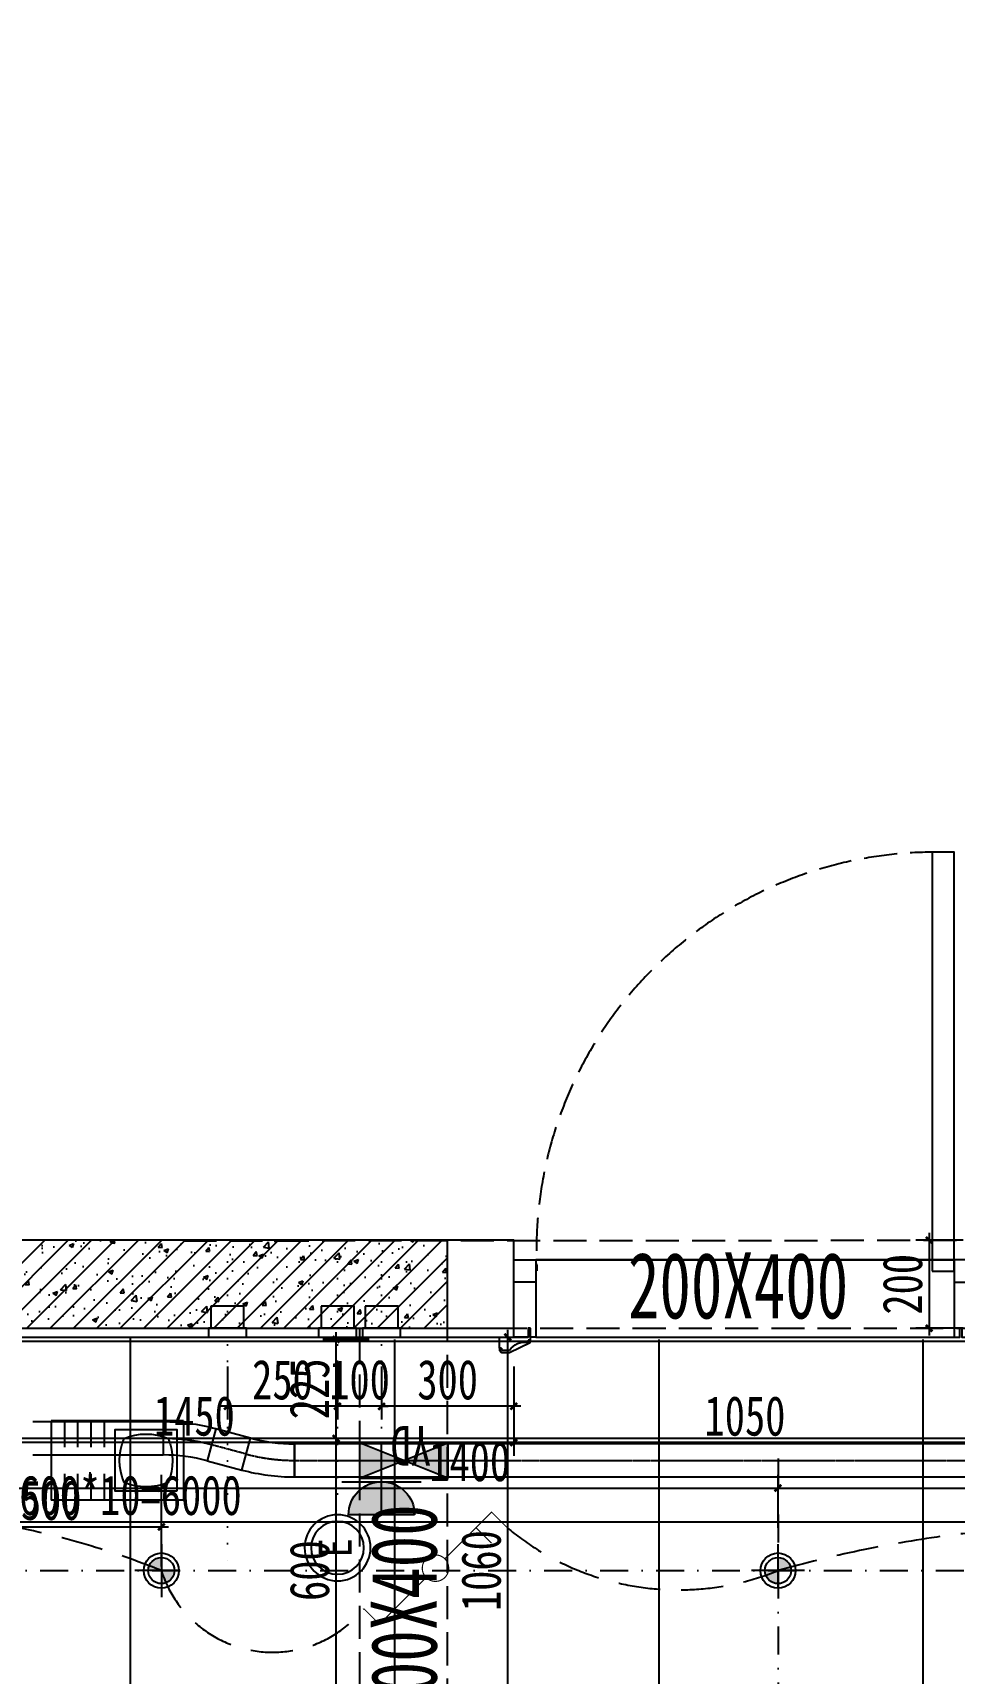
# Model space of a CAD drawing. Header units: millimetres. Extents: x -297 to 39764, y -29258 to 20315.
# Drawn here: x 13736 to 15828, y 8330 to 12053 of the extents above; entities that cross this region are included whole.
import ezdxf
from ezdxf.enums import TextEntityAlignment as Align

# ---------------------------------------------------------------- set-up
doc = ezdxf.new("R2010")
doc.units = ezdxf.units.MM
for name, pattern in [('__DASH', [0.35, 0.25, -0.1]), ('DASH', [0.35, 0.25, -0.1]), ('DASHDOT2', [12.7, 6.35, -3.175, 0, -3.175]), ('DOT2', [0.125, 0, -0.125]), ('HIDDEN', [9.525, 6.35, -3.175]), ('T2-F-XF(Z)$0$CENTER2', [1.125, 0.75, -0.125, 0.125, -0.125])]:
    doc.linetypes.add(name, pattern=pattern)
doc.layers.get('Defpoints').update_dxf_attribs({"color": 250})
for name, color, linetype in [('.-P平面尺寸', 30, 'DASH'), ('.-P建筑梁位', 4, 'Continuous'), ('.P-墙体尺寸标注', 252, 'Continuous'), ('.p-灯具连线', 6, 'Continuous'), ('.P-装饰轮廓', 180, 'Continuous'), ('.P-门', 4, 'Continuous'), ('.P-门套', 141, 'Continuous'), ('.PC-天花灯具', 203, 'Continuous'), ('.PC-天花造型', 163, 'Continuous'), ('.PC-灯具尺寸标注', 252, 'Continuous'), ('.PC-综合天花虚线层', 14, 'DASHDOT2'), ('.PF-地面轮廓细线', 75, 'Continuous'), ('.P完成面尺寸', 180, 'Continuous'), ('.ZD-开关', 43, 'Continuous'), ('.ZD-弱电插座', 122, 'Continuous'), ('.ZD-强电开关', 183, 'Continuous'), ('.ZD-强电插座', 43, 'Continuous'), ('.ZD-插座标注', 252, 'Continuous'), ('.ZD-插座虚线层', 214, 'DASH'), ('.ZT-空调.检修口', 52, 'Continuous'), ('A-Wall', 2, 'Continuous'), ('A-索引', 57, 'Continuous'), ('T2-F-XF(Z)$0$M-VT-DUCT-CNTR', 252, 'T2-F-XF(Z)$0$CENTER2'), ('T2-F-XF(Z)$0$M-VT-DUCT-FLG', 40, 'Continuous'), ('T2-F-XF(Z)$0$M-VT-DUCT-SAD', 90, 'Continuous'), ('T2-F-XF(Z)$0$M-VT-TG-ARCH', 140, 'Continuous'), ('T2-F-XF(Z)$0$M-VT-TG-STRUC', 140, 'Continuous')]:
    doc.layers.add(name, color=color, linetype=linetype)
doc.styles.add('宋体', font='', dxfattribs={"width": 0.7, "height": 5})
doc.styles.add('文字样式', font='', dxfattribs={"width": 0.75})
doc.styles.get('宋体').set_extended_font_data('SimSun')
doc.styles.get('文字样式').set_extended_font_data('SimSun')
doc.dimstyles.new('西安1-40（内部尺寸）', dxfattribs={"dimscale": 30, "dimtxt": 3, "dimasz": 0.5, "dimexe": 1, "dimexo": 1, "dimgap": 0.5, "dimtad": 1, "dimdec": 0, "dimrnd": 5, "dimtxsty": '文字样式', "dimblk": 'ARCHTICK', "dimcen": 1, "dimdle": 0.55, "dimclrd": 252, "dimclre": 252, "dimclrt": 30, "dimadec": 0, "dimazin": 0, "dimtfac": 1, "dimtdec": 0, "dimtix": 1, "dimtmove": 2, "dimatfit": 3, "dimfxl": 5, "dimfxlon": 1, "dimarcsym": 0})

# ---------------------------------------------------------------- blocks, each defined once
blk = doc.blocks.new('A$C303A7B2C')
at = {"layer": '.P-门套', "ltscale": 300}
for p, q in [((-60, 25), (-65, 25)), ((-65, 25), (-65, 0)), ((-65, 0), (0, 0)), ((-60, 25), (-60, 30)), ((-60, 30), (-42, 30)), ((0, 7), (0, 11.4)), ((5, 7), (0, 7)), ((0, -20), (0, 0)), ((5, -20), (5, 7)), ((5, -20), (0, -20))]:
    blk.add_line(p, q, dxfattribs=at)
for centre, radius, start, end in [((-7.7, 52.1), 40.8, 212.7332, 280.031), ((-0.5, 11.4), 0.5, 0, 100.031)]:
    blk.add_arc(centre, radius, start, end, dxfattribs=at)
at = {"layer": 'A-索引', "color": 5}
blk.add_lwpolyline([(-65, 25), (-65, 30), (-60, 35), (-42, 35), (5, 12), (5, 7)], dxfattribs=at)
blk = doc.blocks.new('_ArchTick')
at = {"color": 0, "linetype": 'ByBlock', "const_width": 0.4}
blk.add_lwpolyline([(-0.5, -0.5), (0.5, 0.5)], dxfattribs=at)
blk = doc.blocks.new('*D97')
at = {"layer": '.-P平面尺寸', "color": 252, "linetype": 'ByBlock', "lineweight": -2, "transparency": 16777216}
for p, q in [((14663.8, 9092.5), (14843.8, 9092.5)), ((14813.8, 8016), (14813.8, 9109)), ((14663.8, 8032.5), (14843.8, 8032.5))]:
    blk.add_line(p, q, dxfattribs=at)
at = {"layer": 'Defpoints', "color": 0, "linetype": 'ByBlock', "transparency": 16777216}
for p in [(14597.9, 9092.5), (14813.8, 9092.5), (14597.9, 8032.5)]:
    blk.add_point(p, dxfattribs=at)
at = {"layer": '.-P平面尺寸', "color": 252, "linetype": 'ByBlock', "lineweight": -2, "transparency": 16777216, "xscale": 15, "yscale": 15, "zscale": 15}
for p, rotation in [((14813.8, 9092.5), 90), ((14813.8, 8032.5), 270)]:
    blk.add_blockref('_ArchTick', p, dxfattribs=dict(at, rotation=rotation))
at = {"layer": '.-P平面尺寸', "color": 30, "linetype": 'ByBlock', "transparency": 16777216, "insert": (14753.8, 8562.5), "char_height": 90, "attachment_point": 5, "rotation": 90, "style": '文字样式'}
blk.add_mtext('1060', dxfattribs=at)
blk = doc.blocks.new('防眩光射灯')
h = blk.add_hatch(color=256)
h.dxf.hatch_style = 1
h.paths.add_polyline_path([(29.6, 0, 0.414214), (0, 29.6), (0, 0)])
h.paths.add_polyline_path([(0, 0), (-29.6, 0, 0.414214), (0, -29.6)])
for p, q in [((0, 40), (0, -60)), ((-60, 0), (60, 0))]:
    blk.add_line(p, q)
blk.add_lwpolyline([(0, 112, 0, 50, 0), (0, 87.2, 0, 0, 0), (0, 40, 0, 0, 0)], format="xyseb")
blk.add_circle((0, 0), 40)
at = {"color": 250}
blk.add_circle((0, 0), 29.6, dxfattribs=at)
blk = doc.blocks.new('*D322')
at = {"layer": '.P-墙体尺寸标注', "color": 252, "linetype": 'ByBlock', "lineweight": -2, "transparency": 16777216}
for p, q in [((14827.5, 8943.1), (14827.5, 8823.1)), ((15877.5, 8943.1), (15877.5, 8823.1)), ((15894, 8853.1), (14811, 8853.1))]:
    blk.add_line(p, q, dxfattribs=at)
at = {"layer": 'Defpoints', "color": 0, "linetype": 'ByBlock', "transparency": 16777216}
for p in [(14827.5, 9112.5, 0), (15877.5, 9112.5, 0), (14827.5, 8853.1)]:
    blk.add_point(p, dxfattribs=at)
at = {"layer": '.P-墙体尺寸标注', "color": 252, "linetype": 'ByBlock', "lineweight": -2, "transparency": 16777216, "xscale": 15, "yscale": 15, "zscale": 15, "rotation": 180}
blk.add_blockref('_ArchTick', (14827.5, 8853.1), dxfattribs=at)
at = {"layer": '.P-墙体尺寸标注', "color": 252, "linetype": 'ByBlock', "lineweight": -2, "transparency": 16777216, "xscale": 15, "yscale": 15, "zscale": 15}
blk.add_blockref('_ArchTick', (15877.5, 8853.1), dxfattribs=at)
at = {"layer": '.P-墙体尺寸标注', "color": 30, "linetype": 'ByBlock', "transparency": 16777216, "insert": (15352.5, 8913.1), "char_height": 90, "attachment_point": 5, "style": '文字样式'}
blk.add_mtext('1050', dxfattribs=at)
blk = doc.blocks.new('*D323')
at = {"layer": '.P-墙体尺寸标注', "color": 252, "linetype": 'ByBlock', "lineweight": -2, "transparency": 16777216}
for p, q in [((13377.5, 8943.1), (13377.5, 8823.1)), ((14827.5, 8943.1), (14827.5, 8823.1)), ((14844, 8853.1), (13361, 8853.1))]:
    blk.add_line(p, q, dxfattribs=at)
at = {"layer": 'Defpoints', "color": 0, "linetype": 'ByBlock', "transparency": 16777216}
for p in [(13377.5, 9112.5, 0), (14827.5, 9112.5, 0), (13377.5, 8853.1)]:
    blk.add_point(p, dxfattribs=at)
at = {"layer": '.P-墙体尺寸标注', "color": 252, "linetype": 'ByBlock', "lineweight": -2, "transparency": 16777216, "xscale": 15, "yscale": 15, "zscale": 15, "rotation": 180}
blk.add_blockref('_ArchTick', (13377.5, 8853.1), dxfattribs=at)
at = {"layer": '.P-墙体尺寸标注', "color": 252, "linetype": 'ByBlock', "lineweight": -2, "transparency": 16777216, "xscale": 15, "yscale": 15, "zscale": 15}
blk.add_blockref('_ArchTick', (14827.5, 8853.1), dxfattribs=at)
at = {"layer": '.P-墙体尺寸标注', "color": 30, "linetype": 'ByBlock', "transparency": 16777216, "insert": (14102.5, 8913.1), "char_height": 90, "attachment_point": 5, "style": '文字样式'}
blk.add_mtext('1450', dxfattribs=at)
blk = doc.blocks.new('*D525')
at = {"layer": '.PC-灯具尺寸标注', "color": 252, "linetype": 'ByBlock', "lineweight": -2, "transparency": 16777216}
for p, q in [((12611, 8749.8), (14044, 8749.8)), ((12627.5, 8659.8), (12627.5, 8779.8)), ((14027.5, 8659.8), (14027.5, 8779.8))]:
    blk.add_line(p, q, dxfattribs=at)
at = {"layer": 'Defpoints', "color": 0, "linetype": 'ByBlock', "transparency": 16777216}
for p in [(14027.5, 8749.8), (12627.5, 8562.5, 0), (14027.5, 8562.5, 0)]:
    blk.add_point(p, dxfattribs=at)
at = {"layer": '.PC-灯具尺寸标注', "color": 252, "linetype": 'ByBlock', "lineweight": -2, "transparency": 16777216, "xscale": 15, "yscale": 15, "zscale": 15, "rotation": 180}
blk.add_blockref('_ArchTick', (12627.5, 8749.8), dxfattribs=at)
at = {"layer": '.PC-灯具尺寸标注', "color": 252, "linetype": 'ByBlock', "lineweight": -2, "transparency": 16777216, "xscale": 15, "yscale": 15, "zscale": 15}
blk.add_blockref('_ArchTick', (14027.5, 8749.8), dxfattribs=at)
at = {"layer": '.PC-灯具尺寸标注', "color": 30, "linetype": 'ByBlock', "transparency": 16777216, "insert": (13327.5, 8809.8), "char_height": 90, "attachment_point": 5, "style": '文字样式'}
blk.add_mtext('1400', dxfattribs=at)
blk = doc.blocks.new('*D526')
at = {"layer": '.PC-灯具尺寸标注', "color": 252, "linetype": 'ByBlock', "lineweight": -2, "transparency": 16777216}
for p, q in [((14011, 8749.8), (15444, 8749.8)), ((14027.5, 8659.8), (14027.5, 8779.8)), ((15427.5, 8659.8), (15427.5, 8779.8))]:
    blk.add_line(p, q, dxfattribs=at)
at = {"layer": 'Defpoints', "color": 0, "linetype": 'ByBlock', "transparency": 16777216}
for p in [(15427.5, 8749.8), (14027.5, 8562.5, 0), (15427.5, 8562.5, 0)]:
    blk.add_point(p, dxfattribs=at)
at = {"layer": '.PC-灯具尺寸标注', "color": 252, "linetype": 'ByBlock', "lineweight": -2, "transparency": 16777216, "xscale": 15, "yscale": 15, "zscale": 15, "rotation": 180}
blk.add_blockref('_ArchTick', (14027.5, 8749.8), dxfattribs=at)
at = {"layer": '.PC-灯具尺寸标注', "color": 252, "linetype": 'ByBlock', "lineweight": -2, "transparency": 16777216, "xscale": 15, "yscale": 15, "zscale": 15}
blk.add_blockref('_ArchTick', (15427.5, 8749.8), dxfattribs=at)
at = {"layer": '.PC-灯具尺寸标注', "color": 30, "linetype": 'ByBlock', "transparency": 16777216, "insert": (14727.5, 8809.8), "char_height": 90, "attachment_point": 5, "style": '文字样式'}
blk.add_mtext('1400', dxfattribs=at)
blk = doc.blocks.new('*D527')
at = {"layer": '.PC-灯具尺寸标注', "color": 252, "linetype": 'ByBlock', "lineweight": -2, "transparency": 16777216}
for p, q in [((15411, 8749.8), (16944, 8749.8)), ((15427.5, 8659.8), (15427.5, 8779.8)), ((16927.5, 8659.8), (16927.5, 8779.8))]:
    blk.add_line(p, q, dxfattribs=at)
at = {"layer": 'Defpoints', "color": 0, "linetype": 'ByBlock', "transparency": 16777216}
for p in [(16927.5, 8749.8), (15427.5, 8562.5, 0), (16927.5, 8562.5, 0)]:
    blk.add_point(p, dxfattribs=at)
at = {"layer": '.PC-灯具尺寸标注', "color": 252, "linetype": 'ByBlock', "lineweight": -2, "transparency": 16777216, "xscale": 15, "yscale": 15, "zscale": 15, "rotation": 180}
blk.add_blockref('_ArchTick', (15427.5, 8749.8), dxfattribs=at)
at = {"layer": '.PC-灯具尺寸标注', "color": 252, "linetype": 'ByBlock', "lineweight": -2, "transparency": 16777216, "xscale": 15, "yscale": 15, "zscale": 15}
blk.add_blockref('_ArchTick', (16927.5, 8749.8), dxfattribs=at)
at = {"layer": '.PC-灯具尺寸标注', "color": 30, "linetype": 'ByBlock', "transparency": 16777216, "insert": (16177.5, 8809.8), "char_height": 90, "attachment_point": 5, "style": '文字样式'}
blk.add_mtext('1500', dxfattribs=at)
blk = doc.blocks.new('墙面强电插座')
at = {"linetype": 'ByBlock'}
h = blk.add_hatch(color=256, dxfattribs=at)
h.dxf.hatch_style = 1
h.paths.add_polyline_path([(0, 120, 0.414214), (100, 220), (0, 220)])
h.paths.add_polyline_path([(0, 220), (-100, 220, 0.414214), (0, 120)])
blk.add_line((100, 220), (-100, 220), dxfattribs=at)
for p, q in [((0, 220), (0, 0)), ((-120, 120), (120, 120))]:
    blk.add_line(p, q)
at = {"const_width": 2}
for points in [[(0, 0), (0, 220)], [(-120, 120), (120, 120)]]:
    blk.add_lwpolyline(points, dxfattribs=at)
at = {"linetype": 'ByBlock'}
blk.add_arc((0, 220), 100, 180, 0, dxfattribs=at)
blk = doc.blocks.new('夜灯插座')
at = {"layer": '.ZD-强电插座', "xscale": -0.75, "yscale": 0.75, "zscale": 0.75}
blk.add_blockref('墙面强电插座', (240618.7, 62241.5), dxfattribs=at)
at = {"layer": '.ZD-强电插座', "style": '文字样式', "width": 0.75}
blk.add_attdef('YD', (240644, 62232.5), '', height=90, dxfattribs=at)
blk = doc.blocks.new('2312')
at = {"layer": '.ZD-强电开关', "color": 6, "linetype": 'ByBlock', "ltscale": 0.1}
for points in [[(-50, 43), (-50, -43), (-70, -43), (-70, 43)], [(0, -37.5), (-50, -37.5), (-50, 37.5), (0, 37.5)]]:
    blk.add_lwpolyline(points, close=True, dxfattribs=at)
blk = doc.blocks.new('出门按钮')
at = {"linetype": 'ByBlock'}
blk.add_circle((0, 25), 100, dxfattribs=at)
at = {"color": 251, "linetype": 'ByBlock'}
blk.add_circle((0, 25), 80, dxfattribs=at)
at = {"linetype": 'ByBlock', "style": '文字样式'}
blk.add_attdef('E', (-38.6, -56.1), '', height=120, dxfattribs=at)
blk = doc.blocks.new('可视对讲机')
for p, q in [((-150, 190), (-150, 10)), ((-150, 190), (150, 190)), ((150, 190), (150, 10)), ((-150, 10), (150, 10))]:
    blk.add_line(p, q)
at = {"linetype": 'ByBlock'}
for p, q in [((30, 190), (30, 130)), ((60, 190), (60, 130)), ((90, 190), (90, 130)), ((120, 190), (120, 130)), ((30, 70), (30, 10)), ((60, 70), (60, 10)), ((90, 70), (90, 10)), ((120, 70), (120, 10))]:
    blk.add_line(p, q, dxfattribs=at)
blk.add_lwpolyline([(-135.3, 30), (4.7, 30), (4.7, 170), (-135.3, 170)], close=True, dxfattribs=at)
for centre, start, end in [((4.7, 100), 157.3801, 202.6199), ((-65.3, 30), 67.3801, 112.6199), ((-135.3, 100), 337.3801, 22.6199), ((-65.3, 170), 247.3801, 292.6199)]:
    blk.add_arc(centre, 130, start, end, dxfattribs=at)
blk = doc.blocks.new('*D574')
at = {"layer": '.ZD-插座标注', "color": 252, "linetype": 'ByBlock', "lineweight": -2, "transparency": 16777216}
for p, q in [((14527.5, 9025.4), (14527.5, 8905.4)), ((14827.5, 9025.4), (14827.5, 8905.4)), ((14844, 8935.4), (14511, 8935.4))]:
    blk.add_line(p, q, dxfattribs=at)
at = {"layer": 'Defpoints', "color": 0, "linetype": 'ByBlock', "transparency": 16777216}
for p in [(14527.5, 9112.5, 0), (14827.5, 9112.5, 0), (14527.5, 8935.4)]:
    blk.add_point(p, dxfattribs=at)
at = {"layer": '.ZD-插座标注', "color": 252, "linetype": 'ByBlock', "lineweight": -2, "transparency": 16777216, "xscale": 15, "yscale": 15, "zscale": 15, "rotation": 180}
blk.add_blockref('_ArchTick', (14527.5, 8935.4), dxfattribs=at)
at = {"layer": '.ZD-插座标注', "color": 252, "linetype": 'ByBlock', "lineweight": -2, "transparency": 16777216, "xscale": 15, "yscale": 15, "zscale": 15}
blk.add_blockref('_ArchTick', (14827.5, 8935.4), dxfattribs=at)
at = {"layer": '.ZD-插座标注', "color": 30, "linetype": 'ByBlock', "transparency": 16777216, "insert": (14677.5, 8995.4), "char_height": 90, "attachment_point": 5, "style": '文字样式'}
blk.add_mtext('300', dxfattribs=at)
blk = doc.blocks.new('*D575')
at = {"layer": '.ZD-插座标注', "color": 252, "linetype": 'ByBlock', "lineweight": -2, "transparency": 16777216}
for p, q in [((14427.5, 9025.4), (14427.5, 8905.4)), ((14527.5, 9025.4), (14527.5, 8905.4)), ((14427.5, 8935.4), (14412.5, 8935.4)), ((14527.5, 8935.4), (14427.5, 8935.4)), ((14527.5, 8935.4), (14542.5, 8935.4))]:
    blk.add_line(p, q, dxfattribs=at)
at = {"layer": 'Defpoints', "color": 0, "linetype": 'ByBlock', "transparency": 16777216}
for p in [(14427.5, 9112.5, 0), (14527.5, 9112.5, 0), (14427.5, 8935.4)]:
    blk.add_point(p, dxfattribs=at)
at = {"layer": '.ZD-插座标注', "color": 252, "linetype": 'ByBlock', "lineweight": -2, "transparency": 16777216, "xscale": 15, "yscale": 15, "zscale": 15}
blk.add_blockref('_ArchTick', (14427.5, 8935.4), dxfattribs=at)
at = {"layer": '.ZD-插座标注', "color": 252, "linetype": 'ByBlock', "lineweight": -2, "transparency": 16777216, "xscale": 15, "yscale": 15, "zscale": 15, "rotation": 180}
blk.add_blockref('_ArchTick', (14527.5, 8935.4), dxfattribs=at)
at = {"layer": '.ZD-插座标注', "color": 30, "linetype": 'ByBlock', "transparency": 16777216, "insert": (14477.5, 8995.4), "char_height": 90, "attachment_point": 5, "style": '文字样式'}
blk.add_mtext('100', dxfattribs=at)
blk = doc.blocks.new('*D576')
at = {"layer": '.ZD-插座标注', "color": 252, "linetype": 'ByBlock', "lineweight": -2, "transparency": 16777216}
for p, q in [((14177.5, 9025.4), (14177.5, 8905.4)), ((14427.5, 9025.4), (14427.5, 8905.4)), ((14444, 8935.4), (14161, 8935.4))]:
    blk.add_line(p, q, dxfattribs=at)
at = {"layer": 'Defpoints', "color": 0, "linetype": 'ByBlock', "transparency": 16777216}
for p in [(14177.5, 9112.5, 0), (14427.5, 9112.5, 0), (14177.5, 8935.4)]:
    blk.add_point(p, dxfattribs=at)
at = {"layer": '.ZD-插座标注', "color": 252, "linetype": 'ByBlock', "lineweight": -2, "transparency": 16777216, "xscale": 15, "yscale": 15, "zscale": 15, "rotation": 180}
blk.add_blockref('_ArchTick', (14177.5, 8935.4), dxfattribs=at)
at = {"layer": '.ZD-插座标注', "color": 252, "linetype": 'ByBlock', "lineweight": -2, "transparency": 16777216, "xscale": 15, "yscale": 15, "zscale": 15}
blk.add_blockref('_ArchTick', (14427.5, 8935.4), dxfattribs=at)
at = {"layer": '.ZD-插座标注', "color": 30, "linetype": 'ByBlock', "transparency": 16777216, "insert": (14302.5, 8995.4), "char_height": 90, "attachment_point": 5, "style": '文字样式'}
blk.add_mtext('250', dxfattribs=at)
blk = doc.blocks.new('*D1092')
at = {"layer": '.P-墙体尺寸标注', "color": 252, "linetype": 'ByBlock', "lineweight": -2, "transparency": 16777216}
for p, q in [((15847.5, 9312.4), (15740.5, 9312.4)), ((15770.5, 9328.9), (15770.5, 9096)), ((15847.5, 9112.5), (15740.5, 9112.5))]:
    blk.add_line(p, q, dxfattribs=at)
at = {"layer": 'Defpoints', "color": 0, "linetype": 'ByBlock', "transparency": 16777216}
for p in [(15877.5, 9312.4, 0), (15770.5, 9112.5), (15877.5, 9112.5, 0)]:
    blk.add_point(p, dxfattribs=at)
at = {"layer": '.P-墙体尺寸标注', "color": 252, "linetype": 'ByBlock', "lineweight": -2, "transparency": 16777216, "xscale": 15, "yscale": 15, "zscale": 15}
for p, rotation in [((15770.5, 9312.4), 90), ((15770.5, 9112.5), 270)]:
    blk.add_blockref('_ArchTick', p, dxfattribs=dict(at, rotation=rotation))
at = {"layer": '.P-墙体尺寸标注', "color": 30, "linetype": 'ByBlock', "transparency": 16777216, "insert": (15710.5, 9212.4), "char_height": 90, "attachment_point": 5, "rotation": 90, "style": '文字样式'}
blk.add_mtext('200', dxfattribs=at)
blk = doc.blocks.new('retretr')
at = {"layer": '.ZD-强电开关', "const_width": 2.5}
for points in [[(178515.5, -154881.7, -1), (178557.9, -154839.2), (178664, -154733.2), (178699.4, -154768.5)], [(178557.9, -154839.2, -1), (178515.5, -154881.7), (178409.4, -154987.7), (178374.1, -154952.4)]]:
    blk.add_lwpolyline(points, format="xyb", dxfattribs=at)
blk.add_lwpolyline([(178628.6, -154768.5), (178664, -154803.9)], dxfattribs=at)
blk = doc.blocks.new('*D1191')
at = {"layer": '.ZT-空调.检修口', "color": 252, "linetype": 'ByBlock', "lineweight": -2, "transparency": 16777216}
for p, q in [((13527.5, 8571.8), (13527.5, 8691.8)), ((14027.5, 8571.8), (14027.5, 8691.8)), ((13511, 8661.8), (14044, 8661.8))]:
    blk.add_line(p, q, dxfattribs=at)
at = {"layer": 'Defpoints', "color": 0, "linetype": 'ByBlock', "transparency": 16777216}
for p in [(14027.5, 8661.8), (14027.5, 8502.5, 0), (13527.5, 8367.5, 0)]:
    blk.add_point(p, dxfattribs=at)
at = {"layer": '.ZT-空调.检修口', "color": 252, "linetype": 'ByBlock', "lineweight": -2, "transparency": 16777216, "xscale": 15, "yscale": 15, "zscale": 15, "rotation": 180}
blk.add_blockref('_ArchTick', (13527.5, 8661.8), dxfattribs=at)
at = {"layer": '.ZT-空调.检修口', "color": 252, "linetype": 'ByBlock', "lineweight": -2, "transparency": 16777216, "xscale": 15, "yscale": 15, "zscale": 15}
blk.add_blockref('_ArchTick', (14027.5, 8661.8), dxfattribs=at)
at = {"layer": '.ZT-空调.检修口', "color": 30, "linetype": 'ByBlock', "transparency": 16777216, "insert": (13777.5, 8721.8), "char_height": 90, "attachment_point": 5, "style": '文字样式'}
blk.add_mtext('500', dxfattribs=at)
blk = doc.blocks.new('*D1366')
at = {"layer": '.P完成面尺寸', "color": 252, "linetype": 'ByBlock', "lineweight": -2, "transparency": 16777216}
for p, q in [((13357.5, -79), (13357.5, -184)), ((14827.5, -79), (14827.5, -184)), ((13341, -154), (14844, -154))]:
    blk.add_line(p, q, dxfattribs=at)
at = {"layer": 'Defpoints', "color": 0, "linetype": 'ByBlock', "transparency": 16777216}
for p in [(13357.5, 9092.5, 0), (14827.5, 0, 0), (14827.5, -154)]:
    blk.add_point(p, dxfattribs=at)
at = {"layer": '.P完成面尺寸', "color": 252, "linetype": 'ByBlock', "lineweight": -2, "transparency": 16777216, "xscale": 15, "yscale": 15, "zscale": 15, "rotation": 180}
blk.add_blockref('_ArchTick', (13357.5, -154), dxfattribs=at)
at = {"layer": '.P完成面尺寸', "color": 252, "linetype": 'ByBlock', "lineweight": -2, "transparency": 16777216, "xscale": 15, "yscale": 15, "zscale": 15}
blk.add_blockref('_ArchTick', (14827.5, -154), dxfattribs=at)
at = {"layer": '.P完成面尺寸', "color": 30, "linetype": 'ByBlock', "transparency": 16777216, "insert": (14092.5, -94), "char_height": 90, "attachment_point": 5, "style": '文字样式'}
blk.add_mtext('1470', dxfattribs=at)
blk = doc.blocks.new('*D1367')
at = {"layer": '.P完成面尺寸', "color": 252, "linetype": 'ByBlock', "lineweight": -2, "transparency": 16777216}
for p, q in [((14827.5, -79), (14827.5, -184)), ((15877.5, -79), (15877.5, -184)), ((14811, -154), (15894, -154))]:
    blk.add_line(p, q, dxfattribs=at)
at = {"layer": 'Defpoints', "color": 0, "linetype": 'ByBlock', "transparency": 16777216}
for p in [(15877.5, 9112.5, 0), (14827.5, 0, 0), (15877.5, -154)]:
    blk.add_point(p, dxfattribs=at)
at = {"layer": '.P完成面尺寸', "color": 252, "linetype": 'ByBlock', "lineweight": -2, "transparency": 16777216, "xscale": 15, "yscale": 15, "zscale": 15, "rotation": 180}
blk.add_blockref('_ArchTick', (14827.5, -154), dxfattribs=at)
at = {"layer": '.P完成面尺寸', "color": 252, "linetype": 'ByBlock', "lineweight": -2, "transparency": 16777216, "xscale": 15, "yscale": 15, "zscale": 15}
blk.add_blockref('_ArchTick', (15877.5, -154), dxfattribs=at)
at = {"layer": '.P完成面尺寸', "color": 30, "linetype": 'ByBlock', "transparency": 16777216, "insert": (15352.5, -94), "char_height": 90, "attachment_point": 5, "style": '文字样式'}
blk.add_mtext('1050', dxfattribs=at)
blk = doc.blocks.new('*D1487')
at = {"layer": '.PF-地面轮廓细线', "color": 252, "linetype": 'ByBlock', "lineweight": -2, "transparency": 16777216}
for p, q in [((14499.2, 8862.5), (14394.2, 8862.5)), ((14424.2, 8246), (14424.2, 8879)), ((14427.5, 8262.5), (14394.2, 8262.5))]:
    blk.add_line(p, q, dxfattribs=at)
at = {"layer": 'Defpoints', "color": 0, "linetype": 'ByBlock', "transparency": 16777216}
for p in [(14424.2, 8862.5), (14557.4, 8862.5, 0), (14457.5, 8262.5, 0)]:
    blk.add_point(p, dxfattribs=at)
at = {"layer": '.PF-地面轮廓细线', "color": 252, "linetype": 'ByBlock', "lineweight": -2, "transparency": 16777216, "xscale": 15, "yscale": 15, "zscale": 15}
for p, rotation in [((14424.2, 8862.5), 90), ((14424.2, 8262.5), 270)]:
    blk.add_blockref('_ArchTick', p, dxfattribs=dict(at, rotation=rotation))
at = {"layer": '.PF-地面轮廓细线', "color": 30, "linetype": 'ByBlock', "transparency": 16777216, "insert": (14364.2, 8562.5), "char_height": 90, "attachment_point": 5, "rotation": 90, "style": '文字样式'}
blk.add_mtext('600', dxfattribs=at)
blk = doc.blocks.new('*D1488')
at = {"layer": '.PF-地面轮廓细线', "color": 252, "linetype": 'ByBlock', "lineweight": -2, "transparency": 16777216}
for p, q in [((14499.2, 9087.3), (14394.2, 9087.3)), ((14424.2, 8846), (14424.2, 9103.8)), ((14499.2, 8862.5), (14394.2, 8862.5))]:
    blk.add_line(p, q, dxfattribs=at)
at = {"layer": 'Defpoints', "color": 0, "linetype": 'ByBlock', "transparency": 16777216}
for p in [(14424.2, 9087.3), (14557.4, 9087.3), (14557.4, 8862.5)]:
    blk.add_point(p, dxfattribs=at)
at = {"layer": '.PF-地面轮廓细线', "color": 252, "linetype": 'ByBlock', "lineweight": -2, "transparency": 16777216, "xscale": 15, "yscale": 15, "zscale": 15}
for p, rotation in [((14424.2, 9087.3), 90), ((14424.2, 8862.5), 270)]:
    blk.add_blockref('_ArchTick', p, dxfattribs=dict(at, rotation=rotation))
at = {"layer": '.PF-地面轮廓细线', "color": 30, "linetype": 'ByBlock', "transparency": 16777216, "insert": (14364.2, 8974.9), "char_height": 90, "attachment_point": 5, "rotation": 90, "style": '文字样式'}
blk.add_mtext('225', dxfattribs=at)
blk = doc.blocks.new('*D1485')
at = {"layer": '.PF-地面轮廓细线', "color": 252, "linetype": 'ByBlock', "lineweight": -2, "transparency": 16777216}
for p, q in [((10957.5, 8748), (10957.5, 8643)), ((16957.4, 8748), (16957.4, 8643)), ((10941, 8673), (16973.9, 8673))]:
    blk.add_line(p, q, dxfattribs=at)
at = {"layer": 'Defpoints', "color": 0, "linetype": 'ByBlock', "transparency": 16777216}
for p in [(10957.5, 8862.5, 0), (16957.4, 8862.5, 0), (16957.4, 8673)]:
    blk.add_point(p, dxfattribs=at)
at = {"layer": '.PF-地面轮廓细线', "color": 252, "linetype": 'ByBlock', "lineweight": -2, "transparency": 16777216, "xscale": 15, "yscale": 15, "zscale": 15, "rotation": 180}
blk.add_blockref('_ArchTick', (10957.5, 8673), dxfattribs=at)
at = {"layer": '.PF-地面轮廓细线', "color": 252, "linetype": 'ByBlock', "lineweight": -2, "transparency": 16777216, "xscale": 15, "yscale": 15, "zscale": 15}
blk.add_blockref('_ArchTick', (16957.4, 8673), dxfattribs=at)
at = {"layer": '.PF-地面轮廓细线', "color": 30, "linetype": 'ByBlock', "transparency": 16777216, "insert": (13957.4, 8733), "char_height": 90, "attachment_point": 5, "style": '文字样式'}
blk.add_mtext('600*10=6000', dxfattribs=at)
blk = doc.blocks.new('海龍01290000')
at = {"layer": 'T2-F-XF(Z)$0$M-VT-TG-STRUC'}
h = blk.add_hatch(color=250, dxfattribs=at)
h.dxf.hatch_style = 1
h.paths.add_polyline_path([(1146, -7066.1), (1346, -6986.1), (1346, -7066.1), (1146, -6986.1)])
at = {"layer": 'T2-F-XF(Z)$0$M-VT-DUCT-CNTR', "color": 250}
for p, q in [((699.8, -6976.1, 0), (404, -6976.1, 0)), ((699.9, -6976.1, 0), (699.8, -6976.1, 0)), ((809.7, -6990.5, 0), (809.6, -6990.5, 0)), ((888.3, -7011.6, 0), (809.7, -6990.5, 0)), ((888.4, -7011.6, 0), (888.3, -7011.6, 0)), ((998.2, -7026.1, 0), (998.1, -7026.1, 0)), ((998.2, -7026.1, 0), (3641, -7026.1, 0))]:
    blk.add_line(p, q, dxfattribs=at)
for centre, start, end in [((699.9, -7400.1, 0), 75, 90), ((998.1, -6602, 0), 255, 270)]:
    blk.add_arc(centre, 424, start, end, dxfattribs=at)
at = {"layer": 'T2-F-XF(Z)$0$M-VT-DUCT-FLG', "color": 250}
for p, q in [((699.8, -6938.6, 0), (699.8, -6939.6, 0)), ((699.8, -6938.6, 0), (699.8, -7013.6, 0)), ((699.8, -6939.6, 0), (699.8, -6942.9, 0)), ((699.8, -6942.9, 0), (699.8, -6948, 0)), ((699.8, -6948, 0), (699.8, -6954.8, 0)), ((699.8, -6954.8, 0), (699.8, -6962.8, 0)), ((819.4, -6954.3, 0), (800, -7026.8, 0)), ((819.4, -6954.3, 0), (800, -7026.8, 0)), ((699.8, -6962.8, 0), (699.8, -6971.5, 0)), ((699.8, -6971.5, 0), (699.8, -6980.6, 0)), ((699.8, -6980.6, 0), (699.8, -6989.4, 0)), ((699.8, -6989.4, 0), (699.8, -6997.4, 0)), ((699.8, -6997.4, 0), (699.8, -7004.1, 0)), ((878.6, -7047.8, 0), (898, -6975.4, 0)), ((878.6, -7047.8, 0), (898, -6975.4, 0)), ((998.2, -6988.6, 0), (998.2, -7063.6, 0)), ((998.2, -7063.6, 0), (998.2, -6988.6, 0)), ((699.8, -7004.1, 0), (699.8, -7009.3, 0)), ((699.8, -7009.3, 0), (699.8, -7012.5, 0)), ((699.8, -7012.5, 0), (699.8, -7013.6, 0))]:
    blk.add_line(p, q, dxfattribs=at)
at = {"layer": 'T2-F-XF(Z)$0$M-VT-DUCT-SAD', "color": 250}
for p, q in [((699.8, -6938.6, 0), (404, -6938.6, 0)), ((699.9, -6938.6, 0), (699.8, -6938.6, 0)), ((819.4, -6954.3, 0), (819.3, -6954.3, 0)), ((898, -6975.4, 0), (819.4, -6954.3, 0)), ((898, -6975.4, 0), (898.1, -6975.4, 0)), ((998.1, -6988.6, 0), (998.2, -6988.6, 0)), ((3641, -6988.6, 0), (998.2, -6988.6, 0)), ((404, -7013.6, 0), (699.8, -7013.6, 0)), ((699.8, -7013.6, 0), (699.9, -7013.6, 0)), ((799.9, -7026.7, 0), (800, -7026.8, 0)), ((800, -7026.8, 0), (878.6, -7047.8, 0)), ((878.7, -7047.8, 0), (878.6, -7047.8, 0)), ((998.2, -7063.6, 0), (998.1, -7063.6, 0)), ((998.2, -7063.6, 0), (3641, -7063.6, 0))]:
    blk.add_line(p, q, dxfattribs=at)
for centre, radius, start, end in [((699.9, -7400.1, 0), 461.5, 75, 90), ((998.1, -6602, 0), 386.5, 255, 270), ((699.9, -7400.1, 0), 386.5, 75, 90), ((998.1, -6602, 0), 461.5, 255, 270)]:
    blk.add_arc(centre, radius, start, end, dxfattribs=at)
at = {"layer": 'T2-F-XF(Z)$0$M-VT-TG-ARCH', "color": 250, "linetype": 'T2-F-XF(Z)$0$CENTER2', "ltscale": 0.1}
blk.add_line((1096, -7026.1, 0), (1396, -7026.1, 0), dxfattribs=at)
at = {"layer": 'T2-F-XF(Z)$0$M-VT-TG-STRUC', "color": 250, "elevation": 0}
blk.add_lwpolyline([(1146, -7066.1), (1346, -7066.1), (1346, -6986.1), (1146, -6986.1)], close=True, dxfattribs=at)
blk.add_lwpolyline([(1146, -7066.1), (1346, -6986.1), (1346, -7066.1), (1146, -6986.1), (1146, -7066.1)], dxfattribs=at)

msp = doc.modelspace()

# ---------------------------------------------------------------- hatches: boundary and pattern name
at = {"layer": 'A-Wall'}
h = msp.add_hatch(dxfattribs=at)
h.set_pattern_fill('钢筋混凝土', color=250, scale=15, pattern_type=2)
h.set_pattern_definition([(45, (-33760.5, -137382.89), (-26.516504, 26.516504), []), (50, (-33760.5, -137382.89), (107.589027, -9.41282), [11.25, -123.75]), (355, (-33760.5, -137382.89), (-20.8127, 112.82882), [9, -99]), (100.4514, (-33751.54, -137383.67), (86.77641, 103.41593), [9.56103, -105.17132]), (46.1842, (-33760.5, -137352.89), (160.08616, -24.82785), [16.875, -185.625]), (96.6356, (-33747.16, -137354.96), (140.1994, 146.11768), [14.34154, -157.75695]), (351.1842, (-33760.5, -137352.89), (140.1993, 146.11779), [13.5, -148.5]), (21, (-33745.5, -137360.39), (89.53606, -60.392834), [11.25, -123.75]), (326, (-33745.5, -137360.39), (36.4973, 108.77251), [9, -99]), (71.4514, (-33738.04, -137365.42), (126.033394, 48.379575), [9.56103, -105.17132]), (37.5, (-33760.5, -137382.89), (1.823978, 49.934078), [0, -97.8, 0, -100.5, 0, -99.375]), (7.5, (-33760.5, -137382.89), (39.46043, 59.161757), [0, -57.3, 0, -95.55, 0, -37.875]), (327.5, (-33793.95, -137382.89), (80.073365, -3.383231), [0, -37.5, 0, -117, 0, -155.25]), (317.5, (-33808.95, -137382.89), (87.477925, 15.015747), [0, -48.75, 0, -77.7, 0, -110.25])])
h.paths.add_polyline_path([(14677.5, 9312.5), (14677.5, 9112.5), (13377.5, 9112.5), (13377.5, 10262.5), (13577.5, 10262.5), (13577.5, 9312.5)])

# ---------------------------------------------------------------- linework, layer by layer
at = {"layer": '.-P建筑梁位', "color": 4, "linetype": 'DASH', "ltscale": 300}
for p, q in [((14077.5, 9311.1, 0), (16077.5, 9312.5, 0)), ((14077.5, 9112.5, 0), (14477.5, 9112.5, 0)), ((14677.5, 7612.5, 0), (14677.5, 9112.5, 0)), ((14677.5, 9112.5, 0), (16077.5, 9112.5, 0))]:
    msp.add_line(p, q, dxfattribs=at)
at = {"layer": '.-P建筑梁位', "color": 4, "linetype": 'DASH', "ltscale": 300, "elevation": 0}
msp.add_lwpolyline([(10577.5, 9112.5), (10577.5, 9112.5), (10577.5, 12012.5), (13377.5, 12012.5), (13377.5, 9112.5), (14477.5, 9112.5), (14477.5, 4212.5), (10577.5, 4212.5), (10577.5, 9112.5)], dxfattribs=at)
at = {"layer": '.p-灯具连线', "color": 6, "linetype": 'HIDDEN', "ltscale": 15, "elevation": 0}
for points in [[(14027.5, 8562.5, 0.193114), (12627.5, 8562.5, -0.173845), (11227.5, 8562.5, 0.005113), (11045.7, 9070.6)], [(15427.5, 8562.5, -0.276461), (14812.6, 8659.9, -2.065399)], [(16927.5, 8562.5, 0.138139), (15427.5, 8562.5)], [(14487.3, 8476.1, -0.59834), (14027.5, 8562.5, 2.922093)]]:
    msp.add_lwpolyline(points, format="xyb", dxfattribs=at)
at = {"layer": '.P-装饰轮廓', "elevation": 0}
msp.add_lwpolyline([(12227.5, 11992.5), (13357.5, 11992.5), (13357.5, 9092.5), (14827.5, 9092.5)], dxfattribs=at)
at = {"layer": '.P-门', "elevation": 0}
msp.add_lwpolyline([(15777.5, 9242.5), (15827.5, 9242.5), (15827.5, 10192.8), (15777.5, 10192.8)], close=True, dxfattribs=at)
at = {"layer": '.P-门', "color": 250, "linetype": '__DASH', "ltscale": 300}
msp.add_arc((15783.2, 9288.9, 0), 904.2, 88.7743, 182.9389, dxfattribs=at)
at = {"layer": '.P-门套', "ltscale": 15, "elevation": 0}
for points in [[(14827.5, 9217.5), (14827.5, 9267.5), (14877.5, 9267.5), (14877.5, 9217.5)], [(15877.5, 9217.5), (15877.5, 9267.5), (15827.5, 9267.5), (15827.5, 9217.5)]]:
    msp.add_lwpolyline(points, close=True, dxfattribs=at)
for points in [[(14877.5, 9217.5), (14877.5, 9092.5), (14865, 9092.5), (14865, 9112.5), (14860, 9112.5), (14860, 9092.5), (14827.5, 9092.5), (14827.5, 9217.5)], [(14877.5, 9217.5), (14827.5, 9217.5)], [(15827.5, 9217.5), (15827.5, 9092.5), (15840, 9092.5), (15840, 9112.5), (15845, 9112.5), (15845, 9092.5), (15877.5, 9092.5), (15877.5, 9217.5)]]:
    msp.add_lwpolyline(points, dxfattribs=at)
at = {"layer": '.PC-天花造型', "color": 8}
for p, q in [((15827.5, 9267.5, 0), (14877.5, 9267.5, 0)), ((14877.5, 9092.5, 0), (15827.5, 9092.5, 0))]:
    msp.add_line(p, q, dxfattribs=at)
at = {"layer": '.PC-天花造型', "elevation": 0}
msp.add_lwpolyline([(14447.5, 4482.5), (14447.5, 8042.5), (14607.5, 8042.5), (14607.5, 7692.5), (16247.5, 7692.5), (16247.5, 8042.5), (17447.5, 8042.5), (17447.5, 9082.5), (13347.5, 9082.5), (13347.5, 11982.5), (9407.5, 11982.5), (9407.5, 10942.5), (10607.5, 10942.5), (10607.5, 4482.5)], dxfattribs=at)
at = {"layer": '.PC-综合天花虚线层', "linetype": 'DASHDOT2', "ltscale": 10}
for p, q in [((15427.5, 8816.6, 0), (15427.5, 7748.4, 0)), ((10702.1, 8562.5, 0), (17234.5, 8562.5, 0))]:
    msp.add_line(p, q, dxfattribs=at)
at = {"layer": '.PF-地面轮廓细线', "color": 8, "linetype": 'ByBlock'}
for p, q in [((14877.5, 9267.5, 0), (15827.5, 9267.5, 0)), ((14877.5, 9092.5, 0), (15827.5, 9092.5, 0))]:
    msp.add_line(p, q, dxfattribs=at)
at = {"layer": '.PF-地面轮廓细线', "color": 250, "linetype": 'ByBlock'}
for p, q in [((13957.5, 4232.5, 0), (13957.5, 9092.5, 0)), ((14557.4, 8027.3, 0), (14557.4, 9087.3, 0)), ((15157.4, 7677.3, 0), (15157.4, 9087.3, 0)), ((15757.4, 7677.3, 0), (15757.4, 9087.3, 0)), ((17457.5, 8862.5, 0), (10597.5, 8862.5, 0))]:
    msp.add_line(p, q, dxfattribs=at)
at = {"layer": '.ZD-弱电插座', "elevation": 0}
msp.add_lwpolyline([(14177.5, 9092.5, 0, 25, 0), (14177.5, 8992.5, 0, 0, 0), (14177.5, 8792.5, 0, 0, 0), (14077.5, 8792.5, 0, 0, 0)], format="xyseb", dxfattribs=at)
at = {"layer": '.ZD-强电开关', "color": 1, "elevation": 0}
for points in [[(14427.5, 9092.5, 0, 25, 0), (14427.5, 8992.5, 0, 0, 0), (14427.5, 8689.3, 0, 0, 0)], [(14527.5, 9092.5, 0, 25, 0), (14527.5, 8992.5, 0, 0, 0), (14527.5, 8689.3, 0, 0, 0), (14649.9, 8689.3, 0, 0, 0), (14649.9, 8568, 0, 0, 0)]]:
    msp.add_lwpolyline(points, format="xyseb", dxfattribs=at)
at = {"layer": '.ZD-插座虚线层', "linetype": 'DOT2', "ltscale": 300}
for p, q in [((14177.5, 9263.2, 0), (14177.5, 8562.1, 0)), ((14427.5, 9263.2, 0), (14427.5, 8669.8, 0)), ((14527.5, 9263.2, 0), (14527.5, 8669.8, 0))]:
    msp.add_line(p, q, dxfattribs=at)
at = {"layer": 'A-Wall', "color": 7}
msp.add_line((14677.5, 9112.5, 0), (14677.5, 9312.5, 0), dxfattribs=at)
at = {"layer": 'A-Wall', "color": 7, "elevation": 0}
msp.add_lwpolyline([(13377.5, 12012.5), (13377.5, 9112.5), (14827.5, 9112.5), (14827.5, 9312.5), (13577.5, 9312.5), (13577.5, 12212.5), (13127.5, 12212.5)], dxfattribs=at)

# ---------------------------------------------------------------- block references
at = {"layer": '.P-门套', "linetype": 'ByBlock', "xscale": -1, "rotation": 180}
msp.add_blockref('A$C303A7B2C', (14860, 9092.5, 0), dxfattribs=at)
at = {"layer": '.PC-天花灯具'}
for p, rotation in [((14027.5, 8562.5, 0), 270.0000000322463), ((15427.5, 8562.5, 0), 180.0000000322463)]:
    msp.add_blockref('防眩光射灯', p, dxfattribs=dict(at, rotation=rotation))
at = {"layer": '.ZD-开关', "color": 4, "linetype": 'ByBlock', "xscale": -1, "rotation": 270}
msp.add_blockref('2312', (14177.5, 9162.5, 0), dxfattribs=at)
at = {"layer": '.ZD-弱电插座', "xscale": -1}
msp.add_blockref('可视对讲机', (13927.5, 8712.5, 0), dxfattribs=at)
at = {"layer": '.ZD-强电开关', "color": 4, "linetype": 'ByBlock', "xscale": -1, "rotation": 270}
for p in [(14427.5, 9162.5, 0), (14527.5, 9162.5, 0)]:
    msp.add_blockref('2312', p, dxfattribs=at)
at = {"layer": '.ZD-强电开关'}
ref = msp.add_blockref('出门按钮', (14408.8, 8614.3, 0), dxfattribs=dict(at, xscale=-0.75, yscale=0.75, zscale=0.75, rotation=270))
ref.add_attrib('E', 'E', dxfattribs={"height": 75, "rotation": 270, "style": '文字样式', "text_generation_flag": 6, "width": 0.85}).set_placement((14422.1, 8614.3, 0), align=Align.MIDDLE_CENTER)
at = {"layer": '.ZD-强电插座', "extrusion": (0, 0, -1)}
ref = msp.add_blockref('夜灯插座', (-255146.2, 71095.8, 0), dxfattribs=dict(at, xscale=-1, zscale=-1, rotation=180))
ref.add_attrib('YD', 'YD', (14639.9, 8890.7, 0), dxfattribs={"height": 90, "style": '文字样式', "text_generation_flag": 6, "width": 0.75})
at = {"layer": '.ZT-空调.检修口'}
msp.add_blockref('海龍01290000', (13331.7, 15838.6, 0), dxfattribs=at)
msp.add_blockref('retretr', (-163886.8, 163428.5, 0))

# ---------------------------------------------------------------- texts
at = {"layer": '.-P建筑梁位', "color": 250, "linetype": 'DASH', "ltscale": 300, "style": '宋体', "width": 0.7}
msp.add_text('200X400', height=150, dxfattribs=at).set_placement((15086.9, 9134.8, 0))
msp.add_text('200X400', height=150, rotation=90, dxfattribs=at).set_placement((14652.7, 8212.9, 0))

# ---------------------------------------------------------------- dimensions: what is measured, and where the dimension line sits
at = {"layer": '.-P平面尺寸', "linetype": 'ByBlock'}
dim = msp.add_linear_dim(base=(14813.8, 9092.5, 0), p1=(14597.9, 8032.5, 0), p2=(14597.9, 9092.5, 0), angle=90, dimstyle='西安1-40（内部尺寸）', dxfattribs=at)
dim.commit()
dim.dimension.update_dxf_attribs({"geometry": '*D97', "text_midpoint": (14753.8, 8562.5, 0)})
at = {"layer": '.P-墙体尺寸标注', "color": 1, "linetype": 'ByBlock'}
dim = msp.add_linear_dim(base=(15770.5, 9112.5), p1=(15877.5, 9312.4, 0), p2=(15877.5, 9112.5, 0), angle=90, dimstyle='西安1-40（内部尺寸）', override={"dimfxl": 3}, dxfattribs=at)
dim.commit()
dim.dimension.update_dxf_attribs({"geometry": '*D1092', "text_midpoint": (15710.5, 9212.4)})
for base, p1, p2, picture, middle in [((13377.5, 8853.1), (14827.5, 9112.5, 0), (13377.5, 9112.5, 0), '*D323', (14102.5, 8913.1)), ((14827.5, 8853.1), (15877.5, 9112.5, 0), (14827.5, 9112.5, 0), '*D322', (15352.5, 8913.1))]:
    dim = msp.add_linear_dim(base=base, p1=p1, p2=p2, dimstyle='西安1-40（内部尺寸）', override={"dimfxl": 3}, dxfattribs=at)
    dim.commit()
    dim.dimension.update_dxf_attribs({"geometry": picture, "text_midpoint": middle})
at = {"layer": '.PC-灯具尺寸标注', "color": 1, "linetype": 'ByBlock'}
for base, p1, p2, picture, middle in [((14027.5, 8749.8), (12627.5, 8562.5, 0), (14027.5, 8562.5, 0), '*D525', (13327.5, 8809.8)), ((15427.5, 8749.8), (14027.5, 8562.5, 0), (15427.5, 8562.5, 0), '*D526', (14727.5, 8809.8)), ((16927.5, 8749.8), (15427.5, 8562.5, 0), (16927.5, 8562.5, 0), '*D527', (16177.5, 8809.8))]:
    dim = msp.add_linear_dim(base=base, p1=p1, p2=p2, dimstyle='西安1-40（内部尺寸）', override={"dimfxl": 3}, dxfattribs=at)
    dim.commit()
    dim.dimension.update_dxf_attribs({"geometry": picture, "text_midpoint": middle})
at = {"layer": '.PF-地面轮廓细线', "color": 1, "linetype": 'ByBlock'}
for base, p1, p2, picture, middle in [((14424.2, 9087.3, 0), (14557.4, 8862.5, 0), (14557.4, 9087.3, 0), '*D1488', (14364.2, 8974.9, 0)), ((14424.2, 8862.5), (14457.5, 8262.5, 0), (14557.4, 8862.5, 0), '*D1487', (14364.2, 8562.5))]:
    dim = msp.add_linear_dim(base=base, p1=p1, p2=p2, angle=90, dimstyle='西安1-40（内部尺寸）', override={"dimfxl": 2.5}, dxfattribs=at)
    dim.commit()
    dim.dimension.update_dxf_attribs({"geometry": picture, "text_midpoint": middle})
dim = msp.add_linear_dim(base=(16957.4, 8673), p1=(10957.5, 8862.5, 0), p2=(16957.4, 8862.5, 0), text='600*10=6000', dimstyle='西安1-40（内部尺寸）', override={"dimfxl": 2.5}, dxfattribs=at)
dim.commit()
dim.dimension.update_dxf_attribs({"geometry": '*D1485', "text_midpoint": (13957.4, 8733)})
at = {"layer": '.P完成面尺寸', "color": 1, "linetype": 'ByBlock'}
for base, p1, p2, picture, middle in [((14827.5, -154), (13357.5, 9092.5, 0), (14827.5, 0, 0), '*D1366', (14092.5, -94)), ((15877.5, -154), (14827.5, 0, 0), (15877.5, 9112.5, 0), '*D1367', (15352.5, -94))]:
    dim = msp.add_linear_dim(base=base, p1=p1, p2=p2, dimstyle='西安1-40（内部尺寸）', override={"dimfxl": 2.5}, dxfattribs=at)
    dim.commit()
    dim.dimension.update_dxf_attribs({"geometry": picture, "text_midpoint": middle})
at = {"layer": '.ZD-插座标注', "color": 1, "linetype": 'ByBlock'}
for base, p1, p2, picture, middle in [((14177.5, 8935.4), (14427.5, 9112.5, 0), (14177.5, 9112.5, 0), '*D576', (14302.5, 8995.4)), ((14427.5, 8935.4), (14527.5, 9112.5, 0), (14427.5, 9112.5, 0), '*D575', (14477.5, 8995.4)), ((14527.5, 8935.4), (14827.5, 9112.5, 0), (14527.5, 9112.5, 0), '*D574', (14677.5, 8995.4))]:
    dim = msp.add_linear_dim(base=base, p1=p1, p2=p2, dimstyle='西安1-40（内部尺寸）', override={"dimfxl": 3}, dxfattribs=at)
    dim.commit()
    dim.dimension.update_dxf_attribs({"geometry": picture, "text_midpoint": middle})
at = {"layer": '.ZT-空调.检修口', "color": 1, "linetype": 'ByBlock'}
dim = msp.add_linear_dim(base=(14027.5, 8661.8), p1=(13527.5, 8367.5, 0), p2=(14027.5, 8502.5, 0), dimstyle='西安1-40（内部尺寸）', override={"dimfxl": 3}, dxfattribs=at)
dim.commit()
dim.dimension.update_dxf_attribs({"geometry": '*D1191', "text_midpoint": (13777.5, 8721.8)})

doc.saveas('drawing.dxf')
